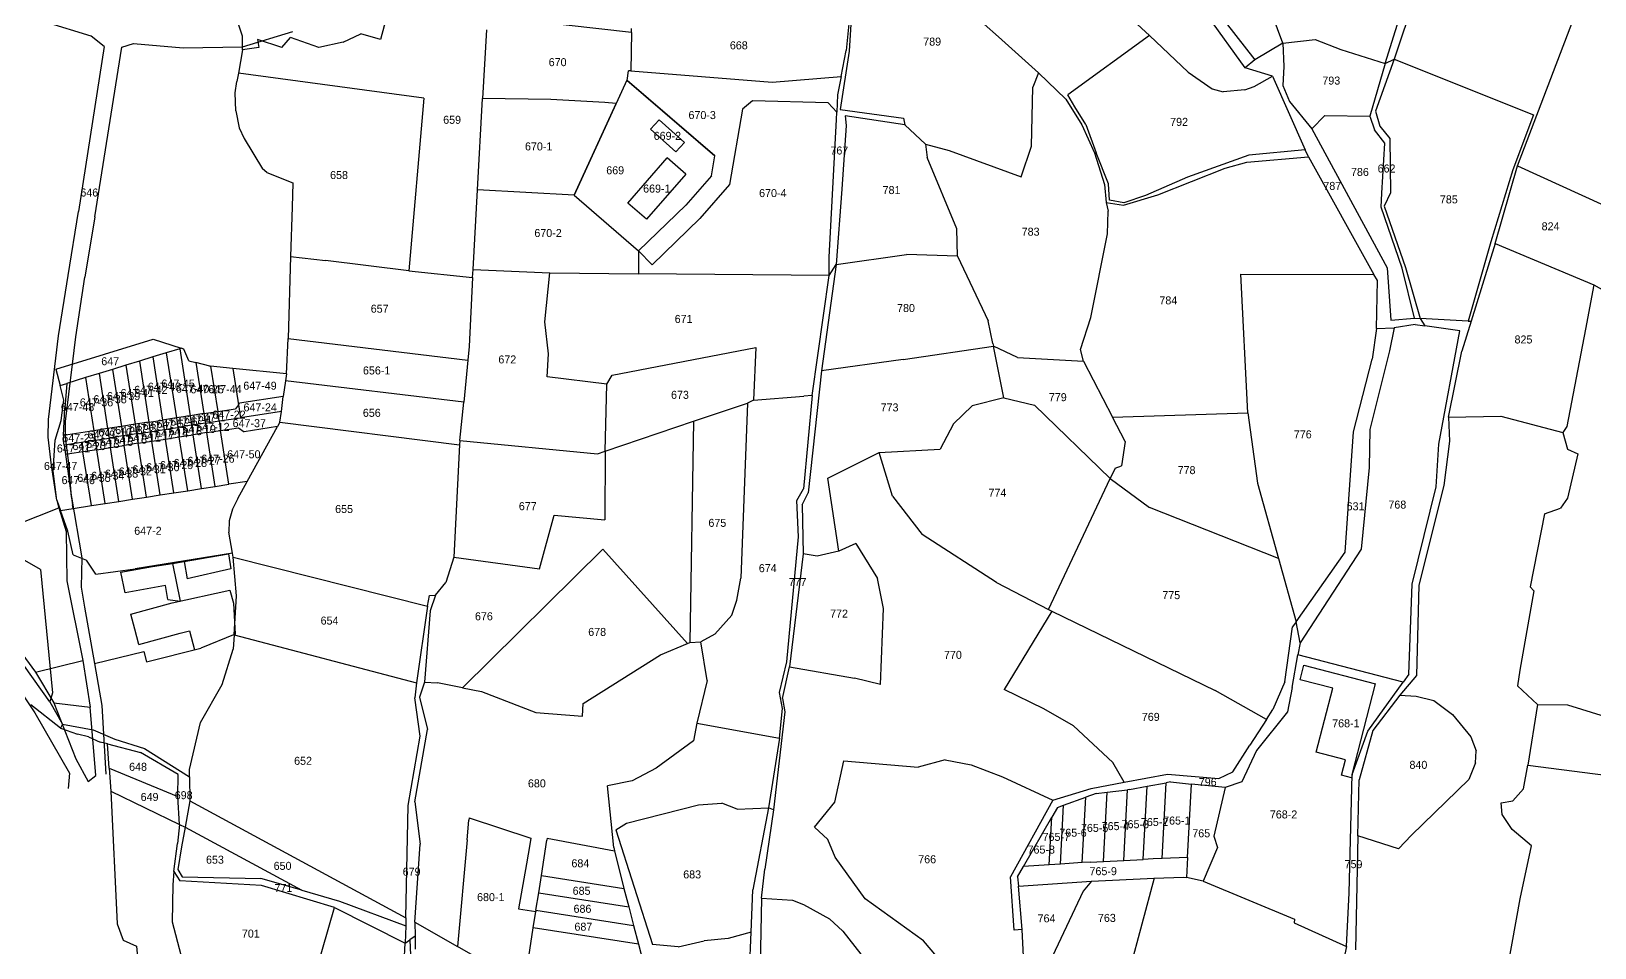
# Model space of a CAD drawing. Header units: metres. Extents: x 215851 to 218449, y 2702083 to 2704249.
# Drawn here: x 216106.7 to 216595.1, y 2703534.9 to 2703821.1 of the extents above; entities that cross this region are included whole.
import ezdxf
from ezdxf.enums import TextEntityAlignment as Align

# ---------------------------------------------------------------- set-up
doc = ezdxf.new("R2010")
doc.units = ezdxf.units.M

msp = doc.modelspace()

# ---------------------------------------------------------------- linework, layer by layer
at = {"layer": 'LIN'}
for p, q in [((216462.93, 2703845.44), (216488.98, 2703812.16)), ((216497.7, 2703817.31), (216490.5, 2703836.54)), ((216529.7, 2703811), (216537.97, 2703837.56)), ((216540.16, 2703835.37), (216532.45, 2703812.33)), ((216172.71, 2703819.56), (216171.18, 2703824.19)), ((216217.75, 2703825.45), (216215.86, 2703818.5)), ((216294.26, 2703820.65), (216263.65, 2703824.1)), ((216362.55, 2703827.53), (216361.33, 2703815.12)), ((216399.87, 2703827.24), (216408.92, 2703819.39)), ((216450.98, 2703824.44), (216456.06, 2703819.74)), ((216485.96, 2703809.65), (216474.34, 2703825.67)), ((216571.03, 2703779.08), (216589.59, 2703827.85)), ((216172.73, 2703815.25), (216172.71, 2703819.56)), ((216185.02, 2703816.02), (216187.75, 2703819.12)), ((216196.53, 2703815.96), (216187.75, 2703819.12)), ((216204.19, 2703817.65), (216209.66, 2703820.25)), ((216215.86, 2703818.5), (216209.66, 2703820.25)), ((216248.89, 2703821.51), (216247.7, 2703800.05)), ((216294.26, 2703820.65), (216294.02, 2703808.69)), ((216294.26, 2703820.65), (216294.28, 2703821.93)), ((216362.75, 2703823.29), (216362.23, 2703814.85)), ((216408.92, 2703819.39), (216421.32, 2703808.11)), ((216456.06, 2703819.74), (216430.55, 2703801.2)), ((216456.06, 2703819.74), (216468.15, 2703808.27)), ((216172.73, 2703815.25), (216171.48, 2703808.01)), ((216177.84, 2703816), (216172.73, 2703815.25)), ((216185.02, 2703816.02), (216177.44, 2703818.5)), ((216177.44, 2703818.5), (216177.84, 2703816)), ((216204.19, 2703817.65), (216196.53, 2703815.96)), ((216362.23, 2703814.85), (216359.37, 2703796.68)), ((216359.7, 2703806.9), (216361.33, 2703815.12)), ((216497.7, 2703817.31), (216488.98, 2703812.16)), ((216497.7, 2703817.31), (216507.83, 2703818.52)), ((216497.7, 2703817.31), (216498, 2703810.12)), ((216507.83, 2703818.52), (216515.84, 2703815.42)), ((216515.84, 2703815.42), (216529.7, 2703811)), ((216488.98, 2703812.16), (216485.96, 2703809.65)), ((216494.42, 2703807.07), (216485.96, 2703809.65)), ((216498, 2703810.12), (216497.73, 2703804.15)), ((216529.7, 2703811), (216524.82, 2703794.58)), ((216532.45, 2703812.33), (216526.61, 2703796.1)), ((216529.7, 2703811), (216532.45, 2703812.33)), ((216532.45, 2703812.33), (216575.93, 2703794.93)), ((216170.39, 2703801.85), (216170.98, 2703805.4)), ((216171.48, 2703808.01), (216170.98, 2703805.4)), ((216229.33, 2703800.23), (216171.48, 2703808.01)), ((216292.78, 2703805.76), (216276.33, 2703769.94)), ((216292.78, 2703805.76), (216289.48, 2703798.56)), ((216292.78, 2703805.76), (216320.3, 2703782.14)), ((216292.78, 2703805.76), (216292.89, 2703805.67)), ((216292.89, 2703805.67), (216293.29, 2703808.76)), ((216320.3, 2703782.14), (216292.89, 2703805.67)), ((216294.02, 2703808.69), (216293.29, 2703808.76)), ((216294.02, 2703808.69), (216338.17, 2703805.17)), ((216338.17, 2703805.17), (216359.7, 2703806.9)), ((216359.7, 2703806.9), (216358.58, 2703801.22)), ((216421.32, 2703808.11), (216419.58, 2703803.62)), ((216421.32, 2703808.11), (216429.88, 2703799.85)), ((216468.15, 2703808.27), (216475.57, 2703803.07)), ((216488.76, 2703803.84), (216494.42, 2703807.07)), ((216494.42, 2703807.07), (216504.68, 2703784.01)), ((216497.73, 2703804.15), (216499.81, 2703799.16)), ((216170.64, 2703796.25), (216170.39, 2703801.85)), ((216229.33, 2703800.23), (216224.68, 2703746.28)), ((216246.13, 2703771.61), (216247.7, 2703800.05)), ((216269.05, 2703799.74), (216247.7, 2703800.05)), ((216285.86, 2703798.81), (216269.05, 2703799.74)), ((216332.04, 2703799.33), (216328.95, 2703796.79)), ((216355.64, 2703798.73), (216332.04, 2703799.33)), ((216358.58, 2703801.22), (216358.38, 2703795.81)), ((216419.2, 2703785.16), (216419.58, 2703803.62)), ((216429.88, 2703799.85), (216434.94, 2703791.86)), ((216432.74, 2703797.5), (216430.55, 2703801.2)), ((216475.57, 2703803.07), (216479.05, 2703802.13)), ((216485.77, 2703802.8), (216479.05, 2703802.13)), ((216485.77, 2703802.8), (216488.76, 2703803.84)), ((216499.81, 2703799.16), (216506.71, 2703790.65)), ((216170.64, 2703796.25), (216171.73, 2703790.95)), ((216276.33, 2703769.94), (216289.48, 2703798.56)), ((216289.48, 2703798.56), (216285.86, 2703798.81)), ((216328.95, 2703796.79), (216324.85, 2703773.27)), ((216355.64, 2703798.73), (216358.38, 2703795.81)), ((216358.29, 2703793.49), (216358.38, 2703795.81)), ((216359.37, 2703796.68), (216379.2, 2703793.95)), ((216379.66, 2703791.84), (216360.94, 2703794.71)), ((216360.94, 2703794.71), (216361.24, 2703791.6)), ((216436.18, 2703791.93), (216432.74, 2703797.5)), ((216506.71, 2703790.65), (216510.84, 2703794.75)), ((216510.84, 2703794.75), (216524.82, 2703794.58)), ((216524.82, 2703794.58), (216526.31, 2703790.29)), ((216526.61, 2703796.1), (216528.03, 2703791.48)), ((216575.93, 2703794.93), (216569.55, 2703777.82)), ((216171.73, 2703790.95), (216173.2, 2703787.64)), ((216300.21, 2703790.5), (216302.89, 2703793.46)), ((216308.07, 2703783.38), (216300.21, 2703790.5)), ((216310.76, 2703786.35), (216302.89, 2703793.46)), ((216355.93, 2703750.54), (216358.29, 2703793.49)), ((216361.24, 2703791.6), (216359.95, 2703771.79)), ((216379.2, 2703793.95), (216379.66, 2703791.84)), ((216379.66, 2703791.84), (216386.09, 2703785.78)), ((216434.94, 2703791.86), (216438.81, 2703783.09)), ((216436.18, 2703791.93), (216439.41, 2703783.11)), ((216506.71, 2703790.65), (216530.28, 2703747.18)), ((216529.58, 2703786.09), (216526.31, 2703790.29)), ((216528.03, 2703791.48), (216531.11, 2703787.6)), ((216173.2, 2703787.64), (216178.93, 2703778.09)), ((216310.76, 2703786.35), (216308.07, 2703783.38)), ((216386.09, 2703785.78), (216393.47, 2703783.79)), ((216386.09, 2703785.78), (216386.54, 2703781.63)), ((216415.91, 2703775.61), (216419.2, 2703785.16)), ((216528.61, 2703770.47), (216529.58, 2703786.09)), ((216531.11, 2703787.6), (216531.28, 2703770.65)), ((216293.09, 2703767.41), (216305.4, 2703781.54)), ((216311.19, 2703776.48), (216305.4, 2703781.54)), ((216319.23, 2703775.95), (216320.3, 2703782.14)), ((216395.83, 2703759.33), (216386.54, 2703781.63)), ((216393.47, 2703783.79), (216415.91, 2703775.61)), ((216438.81, 2703783.09), (216441.95, 2703773.2)), ((216443.19, 2703773.45), (216439.41, 2703783.11)), ((216487.11, 2703782.35), (216467.9, 2703775.55)), ((216479.69, 2703778.32), (216486.45, 2703780.24)), ((216486.45, 2703780.24), (216505.69, 2703781.86)), ((216504.68, 2703784.01), (216487.11, 2703782.35)), ((216505.69, 2703781.86), (216504.68, 2703784.01)), ((216505.69, 2703781.86), (216526.16, 2703745.15)), ((216180.37, 2703776.97), (216178.93, 2703778.09)), ((216180.37, 2703776.97), (216188.48, 2703773.75)), ((216311.19, 2703776.48), (216298.88, 2703762.35)), ((216319.23, 2703775.95), (216311.21, 2703766.74)), ((216467.9, 2703775.55), (216454.82, 2703769.75)), ((216458.61, 2703769.95), (216479.69, 2703778.32)), ((216569.55, 2703777.82), (216562.7, 2703755.3)), ((216563.96, 2703754.79), (216571.03, 2703779.08)), ((216571.03, 2703779.08), (216598.16, 2703766.66)), ((216188.48, 2703773.75), (216188.19, 2703766.17)), ((216244.76, 2703746.69), (216246.13, 2703771.61)), ((216276.33, 2703769.94), (216246.13, 2703771.61)), ((216276.33, 2703769.94), (216296.47, 2703752.49)), ((216324.85, 2703773.27), (216315.57, 2703762.61)), ((216359.95, 2703771.79), (216358.14, 2703748.25)), ((216441.95, 2703773.2), (216442.52, 2703767.65)), ((216443.55, 2703768.37), (216443.19, 2703773.45)), ((216447.9, 2703766.72), (216458.61, 2703769.95)), ((216454.82, 2703769.75), (216448, 2703767.48)), ((216528.42, 2703766.15), (216528.61, 2703770.47)), ((216531.28, 2703770.65), (216529.38, 2703766.5)), ((216188.19, 2703766.17), (216187.67, 2703750.78)), ((216298.88, 2703762.35), (216293.09, 2703767.41)), ((216296.47, 2703752.49), (216311.21, 2703766.74)), ((216442.52, 2703767.65), (216447.9, 2703766.72)), ((216442.52, 2703767.65), (216443.17, 2703764.88)), ((216442.96, 2703757.81), (216443.17, 2703764.88)), ((216448, 2703767.48), (216443.55, 2703768.37)), ((216535, 2703747.11), (216528.42, 2703766.15)), ((216529.38, 2703766.5), (216536.04, 2703747.33)), ((216315.57, 2703762.61), (216300.64, 2703748.18)), ((216396.08, 2703750.89), (216395.83, 2703759.33)), ((216437.69, 2703731.73), (216442.96, 2703757.81)), ((216562.7, 2703755.3), (216555.6, 2703730.59)), ((216187.67, 2703750.78), (216187.04, 2703725.08)), ((216187.67, 2703750.78), (216198.7, 2703749.44)), ((216296.47, 2703752.49), (216296.44, 2703745.36)), ((216296.47, 2703752.49), (216300.64, 2703748.18)), ((216355.94, 2703744.77), (216355.93, 2703750.54)), ((216358.14, 2703748.25), (216380.12, 2703751.37)), ((216396.08, 2703750.89), (216380.12, 2703751.37)), ((216396.08, 2703750.89), (216405.64, 2703730.62)), ((216563.96, 2703754.79), (216556.47, 2703730.58)), ((216563.96, 2703754.79), (216594.83, 2703741.85)), ((216224.68, 2703746.28), (216198.7, 2703749.44)), ((216224.68, 2703746.28), (216244.55, 2703744.14)), ((216244.55, 2703744.14), (216244.76, 2703746.69)), ((216244.76, 2703746.69), (216268.75, 2703745.63)), ((216267.17, 2703730.37), (216268.75, 2703745.63)), ((216268.75, 2703745.63), (216296.44, 2703745.36)), ((216355.94, 2703744.77), (216296.44, 2703745.36)), ((216358.14, 2703748.25), (216353.54, 2703715.06)), ((216355.94, 2703744.77), (216358.14, 2703748.25)), ((216530.28, 2703747.18), (216531.4, 2703730.87)), ((216538.83, 2703731.53), (216535, 2703747.11)), ((216536.04, 2703747.33), (216540.62, 2703731.38)), ((216244.55, 2703744.14), (216243.56, 2703722.63)), ((216350.68, 2703707.38), (216355.94, 2703744.77)), ((216486.77, 2703701.92), (216484.58, 2703745.22)), ((216484.58, 2703745.22), (216526.16, 2703745.15)), ((216527.28, 2703743.28), (216526.16, 2703745.15)), ((216526.95, 2703728.26), (216527.28, 2703743.28)), ((216594.83, 2703741.85), (216592.22, 2703728.06)), ((216594.83, 2703741.85), (216598.11, 2703740.04)), ((216434.44, 2703721.67), (216437.69, 2703731.73)), ((216531.4, 2703730.87), (216538.83, 2703731.53)), ((216538.83, 2703731.53), (216540.62, 2703731.38)), ((216555.6, 2703730.59), (216540.62, 2703731.38)), ((216540.62, 2703731.38), (216542.06, 2703729.08)), ((216268.26, 2703720.32), (216267.17, 2703730.37)), ((216407.1, 2703723.59), (216405.64, 2703730.62)), ((216526.95, 2703728.26), (216525.56, 2703718.71)), ((216526.95, 2703728.26), (216532.46, 2703728.47)), ((216532.46, 2703728.47), (216530.96, 2703721.25)), ((216538.99, 2703729.54), (216532.46, 2703728.47)), ((216538.99, 2703729.54), (216542.06, 2703729.08)), ((216552.96, 2703727.52), (216542.06, 2703729.08)), ((216546.45, 2703692.14), (216552.96, 2703727.52)), ((216556.47, 2703730.58), (216553.57, 2703721.13)), ((216555.6, 2703730.59), (216556.47, 2703730.58)), ((216592.22, 2703728.06), (216586.42, 2703697.68)), ((216114.43, 2703715.57), (216144.8, 2703724.9)), ((216144.8, 2703724.9), (216153.61, 2703722.1)), ((216153.12, 2703721.95), (216148.92, 2703720.66)), ((216153.61, 2703722.1), (216153.12, 2703721.95)), ((216153.12, 2703721.95), (216156.37, 2703701)), ((216154.43, 2703721.84), (216153.61, 2703722.1)), ((216155.98, 2703718.14), (216154.43, 2703721.84)), ((216186.42, 2703714.14), (216187.04, 2703725.08)), ((216187.04, 2703725.08), (216243.13, 2703718.35)), ((216243.56, 2703722.63), (216243.13, 2703718.35)), ((216288.17, 2703713.71), (216333.07, 2703722.33)), ((216333.07, 2703722.33), (216332.32, 2703705.89)), ((216379.05, 2703718.54), (216407.27, 2703722.72)), ((216407.1, 2703723.59), (216407.27, 2703722.72)), ((216410.53, 2703706.62), (216407.27, 2703722.72)), ((216414.85, 2703719.16), (216407.27, 2703722.72)), ((216435.37, 2703718.07), (216434.44, 2703721.67)), ((216530.96, 2703721.25), (216524.85, 2703696.72)), ((216549.45, 2703700.6), (216553.57, 2703721.13)), ((216136.31, 2703716.78), (216132.11, 2703715.49)), ((216140.51, 2703718.07), (216136.31, 2703716.78)), ((216136.31, 2703716.78), (216139.18, 2703698.33)), ((216144.72, 2703719.37), (216140.51, 2703718.07)), ((216140.51, 2703718.07), (216143.47, 2703699)), ((216148.92, 2703720.66), (216144.72, 2703719.37)), ((216144.72, 2703719.37), (216147.77, 2703699.66)), ((216148.92, 2703720.66), (216152.07, 2703700.33)), ((216155.98, 2703718.14), (216158.2, 2703717.59)), ((216162.54, 2703716.53), (216158.2, 2703717.59)), ((216158.2, 2703717.59), (216160.67, 2703701.66)), ((216162.54, 2703716.53), (216162.77, 2703716.5)), ((216169.7, 2703715.81), (216162.77, 2703716.5)), ((216162.77, 2703716.5), (216164.97, 2703702.33)), ((216243.13, 2703718.35), (216241.81, 2703705.22)), ((216267.87, 2703713.15), (216268.26, 2703720.32)), ((216379.05, 2703718.54), (216353.54, 2703715.06)), ((216414.85, 2703719.16), (216435.37, 2703718.07)), ((216435.37, 2703718.07), (216444.46, 2703700.53)), ((216519.8, 2703695.95), (216525.56, 2703718.71)), ((216114.43, 2703715.57), (216115.76, 2703710.47)), ((216123.71, 2703712.91), (216117.87, 2703711.12)), ((216127.91, 2703714.2), (216123.71, 2703712.91)), ((216123.71, 2703712.91), (216126.28, 2703696.33)), ((216132.11, 2703715.49), (216127.91, 2703714.2)), ((216127.91, 2703714.2), (216130.58, 2703697)), ((216132.11, 2703715.49), (216134.88, 2703697.66)), ((216186.42, 2703714.14), (216169.7, 2703715.81)), ((216169.7, 2703715.81), (216171.46, 2703704.42)), ((216186.13, 2703711.9), (216185.48, 2703707.03)), ((216186.42, 2703714.14), (216186.13, 2703711.9)), ((216241.81, 2703705.22), (216186.13, 2703711.9)), ((216286.56, 2703710.88), (216267.87, 2703713.15)), ((216286.56, 2703710.88), (216288.17, 2703713.71)), ((216353.54, 2703715.06), (216349.43, 2703676.89)), ((216115.76, 2703710.47), (216117.87, 2703711.12)), ((216116.95, 2703705.92), (216115.76, 2703710.47)), ((216117.87, 2703711.12), (216117.25, 2703703.52)), ((216185.48, 2703707.03), (216171.83, 2703704.91)), ((216184.86, 2703702.38), (216185.48, 2703707.03)), ((216286.03, 2703689.92), (216286.56, 2703710.88)), ((216332.32, 2703705.89), (216348.1, 2703707.17)), ((216350.68, 2703707.38), (216347.93, 2703678.17)), ((216350.68, 2703707.38), (216348.1, 2703707.17)), ((216410.53, 2703706.62), (216400.62, 2703704.08)), ((216410.53, 2703706.62), (216420.16, 2703704.27)), ((216116.07, 2703699.57), (216116.95, 2703705.92)), ((216116.79, 2703694.86), (216117.25, 2703703.52)), ((216160.67, 2703701.66), (216156.37, 2703701)), ((216160.67, 2703701.66), (216164.97, 2703702.33)), ((216160.67, 2703701.66), (216161.13, 2703698.7)), ((216164.97, 2703702.33), (216170.57, 2703703.2)), ((216165.43, 2703699.37), (216164.97, 2703702.33)), ((216171.46, 2703704.42), (216170.57, 2703703.2)), ((216171.46, 2703704.42), (216171.83, 2703704.91)), ((216171.46, 2703704.42), (216172.09, 2703700.4)), ((216184.86, 2703702.38), (216172.09, 2703700.4)), ((216184.42, 2703699.01), (216184.86, 2703702.38)), ((216240.61, 2703693.29), (216241.81, 2703705.22)), ((216313.58, 2703699.33), (216330.5, 2703704.93)), ((216330.5, 2703704.93), (216328.34, 2703650.27)), ((216332.32, 2703705.89), (216330.5, 2703704.93)), ((216394.83, 2703698.46), (216400.62, 2703704.08)), ((216420.16, 2703704.27), (216443.8, 2703681.46)), ((216444.46, 2703700.53), (216486.77, 2703701.92)), ((216486.77, 2703701.92), (216489.76, 2703679.96)), ((216114.2, 2703693.43), (216116.07, 2703699.57)), ((216130.58, 2703697), (216126.28, 2703696.33)), ((216134.88, 2703697.66), (216130.58, 2703697)), ((216130.58, 2703697), (216131.04, 2703694.03)), ((216139.18, 2703698.33), (216134.88, 2703697.66)), ((216134.88, 2703697.66), (216135.34, 2703694.7)), ((216143.47, 2703699), (216139.18, 2703698.33)), ((216139.18, 2703698.33), (216139.64, 2703695.37)), ((216143.47, 2703699), (216147.77, 2703699.66)), ((216143.47, 2703699), (216143.93, 2703696.03)), ((216143.93, 2703696.03), (216148.23, 2703696.7)), ((216152.07, 2703700.33), (216147.77, 2703699.66)), ((216147.77, 2703699.66), (216148.23, 2703696.7)), ((216148.23, 2703696.7), (216152.53, 2703697.37)), ((216148.23, 2703696.7), (216148.69, 2703693.73)), ((216156.37, 2703701), (216152.07, 2703700.33)), ((216152.07, 2703700.33), (216152.53, 2703697.37)), ((216156.83, 2703698.03), (216152.53, 2703697.37)), ((216152.53, 2703697.37), (216152.99, 2703694.4)), ((216156.37, 2703701), (216156.83, 2703698.03)), ((216161.13, 2703698.7), (216156.83, 2703698.03)), ((216156.83, 2703698.03), (216157.29, 2703695.07)), ((216161.13, 2703698.7), (216165.43, 2703699.37)), ((216161.13, 2703698.7), (216161.59, 2703695.74)), ((216165.43, 2703699.37), (216172.09, 2703700.4)), ((216165.43, 2703699.37), (216165.89, 2703696.4)), ((216165.89, 2703696.4), (216171.49, 2703697.27)), ((216171.49, 2703697.27), (216173.21, 2703696.02)), ((216183.66, 2703697.64), (216173.21, 2703696.02)), ((216174.2, 2703680.49), (216183.66, 2703697.64)), ((216184.42, 2703699.01), (216183.66, 2703697.64)), ((216184.42, 2703699.01), (216240.48, 2703691.94)), ((216286.03, 2703689.92), (216313.58, 2703699.33)), ((216313.58, 2703699.33), (216312.46, 2703630.18)), ((216394.83, 2703698.46), (216390.65, 2703690.57)), ((216448.47, 2703693), (216444.46, 2703700.53)), ((216524.85, 2703696.72), (216524.65, 2703684.82)), ((216549.45, 2703700.6), (216565.74, 2703700.87)), ((216549.45, 2703700.6), (216549.73, 2703693.08)), ((216565.74, 2703700.87), (216585.13, 2703695.79)), ((216586.42, 2703697.68), (216585.13, 2703695.79)), ((216113.61, 2703683.76), (216114.2, 2703693.43)), ((216116.79, 2703694.86), (216116.75, 2703693.94)), ((216117.04, 2703691.86), (216116.75, 2703693.94)), ((216126.28, 2703696.33), (216116.79, 2703694.86)), ((216122.44, 2703692.7), (216117.04, 2703691.86)), ((216117.04, 2703691.86), (216117.46, 2703688.89)), ((216126.74, 2703693.36), (216122.44, 2703692.7)), ((216122.44, 2703692.7), (216122.9, 2703689.73)), ((216126.28, 2703696.33), (216126.74, 2703693.36)), ((216126.74, 2703693.36), (216131.04, 2703694.03)), ((216126.74, 2703693.36), (216127.2, 2703690.4)), ((216135.34, 2703694.7), (216131.04, 2703694.03)), ((216131.04, 2703694.03), (216131.5, 2703691.07)), ((216131.5, 2703691.07), (216135.8, 2703691.73)), ((216139.64, 2703695.37), (216135.34, 2703694.7)), ((216135.34, 2703694.7), (216135.8, 2703691.73)), ((216140.1, 2703692.4), (216135.8, 2703691.73)), ((216138.4, 2703674.93), (216135.8, 2703691.73)), ((216139.64, 2703695.37), (216143.93, 2703696.03)), ((216139.64, 2703695.37), (216140.1, 2703692.4)), ((216140.1, 2703692.4), (216144.39, 2703693.07)), ((216142.7, 2703675.6), (216140.1, 2703692.4)), ((216143.93, 2703696.03), (216144.39, 2703693.07)), ((216144.39, 2703693.07), (216148.69, 2703693.73)), ((216147, 2703676.27), (216144.39, 2703693.07)), ((216148.69, 2703693.73), (216152.99, 2703694.4)), ((216151.3, 2703676.94), (216148.69, 2703693.73)), ((216152.99, 2703694.4), (216157.29, 2703695.07)), ((216155.6, 2703677.6), (216152.99, 2703694.4)), ((216161.59, 2703695.74), (216157.29, 2703695.07)), ((216159.9, 2703678.27), (216157.29, 2703695.07)), ((216161.59, 2703695.74), (216165.89, 2703696.4)), ((216164.2, 2703678.94), (216161.59, 2703695.74)), ((216168.49, 2703679.6), (216165.89, 2703696.4)), ((216240.48, 2703691.94), (216238.74, 2703656.86)), ((216240.61, 2703693.29), (216240.48, 2703691.94)), ((216240.61, 2703693.29), (216283.66, 2703689.13)), ((216448.47, 2703693), (216447.33, 2703685.37)), ((216517.19, 2703658.37), (216519.8, 2703695.95)), ((216545.63, 2703678.83), (216546.45, 2703692.14)), ((216549.73, 2703693.08), (216547.95, 2703679.18)), ((216585.13, 2703695.79), (216586.61, 2703690.56)), ((216122.9, 2703689.73), (216117.46, 2703688.89)), ((216117.46, 2703688.89), (216119.65, 2703673.21)), ((216127.2, 2703690.4), (216122.9, 2703689.73)), ((216125.51, 2703672.93), (216122.9, 2703689.73)), ((216127.2, 2703690.4), (216131.5, 2703691.07)), ((216129.81, 2703673.6), (216127.2, 2703690.4)), ((216134.11, 2703674.27), (216131.5, 2703691.07)), ((216283.66, 2703689.13), (216286.03, 2703689.92)), ((216286.03, 2703689.92), (216285.91, 2703668.5)), ((216355.57, 2703681.53), (216371.55, 2703689.55)), ((216371.55, 2703689.55), (216390.65, 2703690.57)), ((216375.81, 2703675.89), (216371.55, 2703689.55)), ((216589.78, 2703689.11), (216586.55, 2703675.31)), ((216586.61, 2703690.56), (216589.78, 2703689.11)), ((216114.68, 2703674.63), (216113.61, 2703683.76)), ((216445.31, 2703684.67), (216443.8, 2703681.46)), ((216445.31, 2703684.67), (216447.33, 2703685.37)), ((216524.65, 2703684.82), (216522.13, 2703659.35)), ((216151.3, 2703676.94), (216155.6, 2703677.6)), ((216155.6, 2703677.6), (216159.9, 2703678.27)), ((216159.9, 2703678.27), (216164.2, 2703678.94)), ((216164.2, 2703678.94), (216168.49, 2703679.6)), ((216174.2, 2703680.49), (216168.49, 2703679.6)), ((216171.24, 2703675.12), (216174.2, 2703680.49)), ((216345.88, 2703674.54), (216347.93, 2703678.17)), ((216358.96, 2703658.68), (216355.57, 2703681.53)), ((216424.46, 2703640.52), (216443.8, 2703681.46)), ((216443.8, 2703681.46), (216456.03, 2703672.38)), ((216489.76, 2703679.96), (216496.38, 2703656.46)), ((216538.03, 2703648.43), (216545.63, 2703678.83)), ((216547.95, 2703679.18), (216540.18, 2703648.13)), ((216114.68, 2703674.63), (216115.84, 2703671.43)), ((216119.88, 2703672.06), (216119.65, 2703673.21)), ((216119.88, 2703672.06), (216125.51, 2703672.93)), ((216125.51, 2703672.93), (216129.81, 2703673.6)), ((216129.81, 2703673.6), (216134.11, 2703674.27)), ((216134.11, 2703674.27), (216138.4, 2703674.93)), ((216138.4, 2703674.93), (216142.7, 2703675.6)), ((216142.7, 2703675.6), (216147, 2703676.27)), ((216147, 2703676.27), (216151.3, 2703676.94)), ((216171.24, 2703675.12), (216169.62, 2703671.8)), ((216346.39, 2703663.2), (216345.88, 2703674.54)), ((216347.57, 2703673.15), (216349.43, 2703676.89)), ((216347.57, 2703673.15), (216347.83, 2703657.91)), ((216375.81, 2703675.89), (216385.01, 2703663.94)), ((216496.38, 2703656.46), (216456.03, 2703672.38)), ((216579.39, 2703670.34), (216584.41, 2703672.12)), ((216586.55, 2703675.31), (216584.41, 2703672.12)), ((216115.84, 2703671.43), (216119.88, 2703672.06)), ((216118.18, 2703665), (216115.84, 2703671.43)), ((216168.61, 2703668.18), (216168.43, 2703664.6)), ((216169.62, 2703671.8), (216168.61, 2703668.18)), ((216265.46, 2703653.19), (216270.1, 2703669.92)), ((216270.1, 2703669.92), (216285.91, 2703668.5)), ((216579.39, 2703670.34), (216574.92, 2703647.54)), ((216119.79, 2703657.52), (216118.18, 2703665)), ((216169.58, 2703658.13), (216168.43, 2703664.6)), ((216342.74, 2703624.2), (216346.39, 2703663.2)), ((216408.29, 2703648.88), (216385.01, 2703663.94)), ((216119.79, 2703657.52), (216124.02, 2703655.88)), ((216169.58, 2703658.13), (216139.22, 2703653.15)), ((216169.81, 2703656.81), (216169.58, 2703658.13)), ((216285.28, 2703659.39), (216241.46, 2703616.06)), ((216285.28, 2703659.39), (216311.74, 2703629.88)), ((216347.83, 2703657.91), (216343.54, 2703622.63)), ((216352.2, 2703657.17), (216347.83, 2703657.91)), ((216358.96, 2703658.68), (216352.2, 2703657.17)), ((216364.3, 2703661.06), (216358.96, 2703658.68)), ((216364.3, 2703661.06), (216371.11, 2703650.16)), ((216501.82, 2703636.64), (216517.19, 2703658.37)), ((216522.13, 2703659.35), (216503.09, 2703630.13)), ((216109.65, 2703652.99), (216104.73, 2703655.75)), ((216109.65, 2703652.99), (216113.36, 2703614.48)), ((216126.87, 2703651.51), (216124.02, 2703655.88)), ((216126.87, 2703651.51), (216139.22, 2703653.15)), ((216170.89, 2703644.77), (216169.81, 2703656.81)), ((216169.81, 2703656.81), (216230.49, 2703641.58)), ((216238.74, 2703656.86), (216236.25, 2703648.97)), ((216238.74, 2703656.86), (216265.46, 2703653.19)), ((216496.38, 2703656.46), (216501.82, 2703636.64)), ((216233.02, 2703645), (216236.25, 2703648.97)), ((216327.14, 2703643.37), (216328.34, 2703650.27)), ((216372.96, 2703640.81), (216371.11, 2703650.16)), ((216408.29, 2703648.88), (216424.46, 2703640.52)), ((216537.09, 2703620.31), (216538.03, 2703648.43)), ((216540.18, 2703648.13), (216539.43, 2703619.87)), ((216112.56, 2703611.62), (216087.56, 2703646.76)), ((216170.1, 2703632.57), (216170.89, 2703644.77)), ((216230.49, 2703641.58), (216231.17, 2703644.83)), ((216231.17, 2703644.83), (216233.02, 2703645)), ((216233.02, 2703645), (216231.36, 2703640.08)), ((216325.59, 2703638.78), (216327.14, 2703643.37)), ((216576.13, 2703646.35), (216571.71, 2703621.53)), ((216574.92, 2703647.54), (216576.13, 2703646.35)), ((216230.49, 2703641.58), (216227.11, 2703617.57)), ((216231.36, 2703640.08), (216229.57, 2703617.79)), ((216320.22, 2703632.77), (216325.59, 2703638.78)), ((216372.02, 2703617.04), (216372.96, 2703640.81)), ((216425.5, 2703640.02), (216410.69, 2703615.54)), ((216424.46, 2703640.52), (216425.5, 2703640.02)), ((216425.5, 2703640.02), (216476.59, 2703615.23)), ((216498.27, 2703617.86), (216500.7, 2703635.11)), ((216501.82, 2703636.64), (216500.7, 2703635.11)), ((216503.09, 2703630.13), (216501.82, 2703636.64)), ((216170.1, 2703632.57), (216169.8, 2703628.07)), ((216170.1, 2703632.57), (216227.11, 2703617.57)), ((216303.31, 2703626.37), (216311.74, 2703629.88)), ((216311.74, 2703629.88), (216312.46, 2703630.18)), ((216312.46, 2703630.18), (216315.89, 2703630.4)), ((216320.22, 2703632.77), (216315.89, 2703630.4)), ((216317.86, 2703618.35), (216315.89, 2703630.4)), ((216503.09, 2703630.13), (216502.4, 2703626.33)), ((216166.36, 2703617.07), (216169.8, 2703628.07)), ((216279.12, 2703611.14), (216303.31, 2703626.37)), ((216340.5, 2703614.53), (216342.74, 2703624.2)), ((216500.56, 2703616.19), (216502.4, 2703626.33)), ((216535.31, 2703617.85), (216502.4, 2703626.33)), ((216317.86, 2703618.35), (216314.66, 2703605.01)), ((216341.45, 2703612.71), (216343.54, 2703622.63)), ((216343.54, 2703622.63), (216363.86, 2703619.07)), ((216372.02, 2703617.04), (216363.86, 2703619.07)), ((216503.05, 2703618.55), (216504.23, 2703623.1)), ((216513.29, 2703615.91), (216503.05, 2703618.55)), ((216504.23, 2703623.1), (216526.67, 2703617.32)), ((216539.43, 2703619.87), (216534.26, 2703613.73)), ((216537.09, 2703620.31), (216535.31, 2703617.85)), ((216571.71, 2703621.53), (216570.97, 2703616.63)), ((216113.36, 2703614.48), (216112.56, 2703611.62)), ((216159.6, 2703605.2), (216166.36, 2703617.07)), ((216227.11, 2703617.57), (216226.56, 2703612.96)), ((216229.57, 2703617.79), (216228.03, 2703613.17)), ((216229.57, 2703617.79), (216233.59, 2703617.64)), ((216241.46, 2703616.06), (216233.59, 2703617.64)), ((216241.46, 2703616.06), (216247.35, 2703614.88)), ((216247.35, 2703614.88), (216264.39, 2703608.34)), ((216341.45, 2703609.62), (216340.5, 2703614.53)), ((216423.04, 2703609.44), (216410.69, 2703615.54)), ((216492.53, 2703606.1), (216476.59, 2703615.23)), ((216498.27, 2703617.86), (216494.57, 2703609.29)), ((216500.56, 2703616.19), (216499.1, 2703608.55)), ((216508.14, 2703595.92), (216513.29, 2703615.91)), ((216519.36, 2703588.97), (216526.67, 2703617.32)), ((216524.22, 2703602.52), (216535.31, 2703617.85)), ((216534.26, 2703613.73), (216525.8, 2703602.7)), ((216534.26, 2703613.73), (216539.31, 2703613.42)), ((216570.97, 2703616.63), (216577.21, 2703610.78)), ((216115.9, 2703603.41), (216106.59, 2703610.77)), ((216112.56, 2703611.62), (216116.49, 2703604.73)), ((216228.2, 2703600.93), (216226.56, 2703612.96)), ((216228.03, 2703613.17), (216230.56, 2703603.02)), ((216278.9, 2703607.21), (216279.12, 2703611.14)), ((216342.18, 2703608.58), (216338.63, 2703577.94)), ((216340.48, 2703600.29), (216341.45, 2703609.62)), ((216341.45, 2703612.71), (216342.18, 2703608.58)), ((216432.31, 2703604.2), (216423.04, 2703609.44)), ((216492.53, 2703606.1), (216494.57, 2703609.29)), ((216539.31, 2703613.42), (216544.82, 2703612.12)), ((216544.82, 2703612.12), (216550.66, 2703607.67)), ((216577.21, 2703610.78), (216574.19, 2703591.85)), ((216577.21, 2703610.78), (216586.56, 2703610.76)), ((216586.56, 2703610.76), (216625.83, 2703598.53)), ((216116.49, 2703604.73), (216115.9, 2703603.41)), ((216116.49, 2703604.73), (216126.07, 2703602.94)), ((216156.21, 2703590.58), (216159.6, 2703605.2)), ((216264.39, 2703608.34), (216278.9, 2703607.21)), ((216314.66, 2703605.01), (216313.64, 2703599.52)), ((216314.66, 2703605.01), (216340.48, 2703600.29)), ((216444.61, 2703592.75), (216432.31, 2703604.2)), ((216492.53, 2703606.1), (216487.39, 2703598.1)), ((216499.1, 2703608.55), (216489.5, 2703596.51)), ((216550.66, 2703607.67), (216556.43, 2703600.75)), ((216115.9, 2703603.41), (216121.14, 2703601.6)), ((216124.64, 2703600.72), (216121.14, 2703601.6)), ((216124.64, 2703600.72), (216128.29, 2703599.12)), ((216126.07, 2703602.94), (216132.8, 2703599.96)), ((216130.55, 2703598.53), (216128.29, 2703599.12)), ((216132.8, 2703599.96), (216142.14, 2703597.11)), ((216224.46, 2703579.32), (216228.2, 2703600.93)), ((216226.57, 2703580.42), (216230.56, 2703603.02)), ((216313.64, 2703599.52), (216301.92, 2703590.99)), ((216340.48, 2703600.29), (216337.06, 2703578.56)), ((216519.36, 2703588.97), (216524.22, 2703602.52)), ((216525.8, 2703602.7), (216521.53, 2703587.29)), ((216556.43, 2703600.75), (216558.04, 2703596.32)), ((216131.04, 2703590.95), (216130.55, 2703598.53)), ((216130.55, 2703598.53), (216140.89, 2703595.83)), ((216152.63, 2703589.01), (216140.89, 2703595.83)), ((216142.14, 2703597.11), (216156.22, 2703588.28)), ((216482.1, 2703589.85), (216487.39, 2703598.1)), ((216489.5, 2703596.51), (216484.84, 2703586.73)), ((216517.25, 2703593.58), (216508.14, 2703595.92)), ((216557.9, 2703592.6), (216558.04, 2703596.32)), ((216131.04, 2703590.95), (216131.59, 2703583.78)), ((216131.04, 2703590.95), (216152.52, 2703582.14)), ((216156.22, 2703588.28), (216156.21, 2703590.58)), ((216301.92, 2703590.99), (216294.42, 2703586.98)), ((216357.76, 2703580.37), (216360.52, 2703593.22)), ((216360.52, 2703593.22), (216383.78, 2703591.21)), ((216392.24, 2703593.54), (216383.78, 2703591.21)), ((216392.24, 2703593.54), (216400.3, 2703592.02)), ((216400.3, 2703592.02), (216410.17, 2703588.29)), ((216448.16, 2703586.54), (216444.61, 2703592.75)), ((216448.16, 2703586.54), (216461.7, 2703589.08)), ((216461.7, 2703589.08), (216477.68, 2703587.7)), ((216477.68, 2703587.7), (216482.1, 2703589.85)), ((216516, 2703588.73), (216517.25, 2703593.58)), ((216557.9, 2703592.6), (216555.74, 2703587.42)), ((216572.83, 2703584.5), (216574.19, 2703591.85)), ((216574.19, 2703591.85), (216635.11, 2703584.14)), ((216152.52, 2703582.14), (216152.63, 2703589.01)), ((216156.22, 2703588.28), (216156.24, 2703580.75)), ((216294.42, 2703586.98), (216286.69, 2703585.44)), ((216288.72, 2703566.18), (216286.69, 2703585.44)), ((216410.17, 2703588.29), (216425.89, 2703581)), ((216425.89, 2703581), (216437.77, 2703584.6)), ((216437.77, 2703584.6), (216448.16, 2703586.54)), ((216442.81, 2703583.45), (216449.17, 2703584.22)), ((216447.97, 2703562.15), (216449.17, 2703584.22)), ((216449.8, 2703584.29), (216449.17, 2703584.22)), ((216449.8, 2703584.29), (216455.29, 2703585.3)), ((216454.05, 2703562.45), (216455.29, 2703585.3)), ((216455.29, 2703585.3), (216461.28, 2703586.41)), ((216459.99, 2703562.71), (216461.28, 2703586.41)), ((216462.55, 2703586.64), (216461.28, 2703586.41)), ((216462.55, 2703586.64), (216469.16, 2703585.98)), ((216467.91, 2703563), (216469.16, 2703585.98)), ((216479.69, 2703584.92), (216469.16, 2703585.98)), ((216479.69, 2703584.92), (216476.11, 2703569.76)), ((216484.84, 2703586.73), (216479.69, 2703584.92)), ((216519.1, 2703587.94), (216516, 2703588.73)), ((216518.36, 2703551.98), (216519.36, 2703588.97)), ((216519.36, 2703588.97), (216519.1, 2703587.94)), ((216521.16, 2703569.85), (216521.53, 2703587.29)), ((216555.74, 2703587.42), (216537.85, 2703570)), ((216569.55, 2703580.71), (216572.83, 2703584.5)), ((216131.59, 2703583.78), (216153.04, 2703573.38)), ((216131.59, 2703583.78), (216133.54, 2703542.31)), ((216153.04, 2703573.38), (216152.52, 2703582.14)), ((216156.24, 2703580.75), (216154.85, 2703572.51)), ((216156.24, 2703580.75), (216223.73, 2703544.21)), ((216223.73, 2703544.21), (216224.46, 2703579.32)), ((216226.57, 2703580.42), (216228.23, 2703567.23)), ((216292.67, 2703573.79), (216315.18, 2703579.5)), ((216315.18, 2703579.5), (216322.46, 2703580.06)), ((216327.23, 2703578.13), (216322.46, 2703580.06)), ((216351.38, 2703572.54), (216357.76, 2703580.37)), ((216425.89, 2703581), (216412.65, 2703556.98)), ((216427.28, 2703578.71), (216429.18, 2703579.39)), ((216428.19, 2703561.02), (216429.18, 2703579.39)), ((216429.18, 2703579.39), (216436.16, 2703581.89)), ((216435.05, 2703561.47), (216436.16, 2703581.89)), ((216439.35, 2703583.03), (216436.16, 2703581.89)), ((216439.35, 2703583.03), (216442.81, 2703583.45)), ((216441.63, 2703561.84), (216442.81, 2703583.45)), ((216565.89, 2703580.13), (216569.55, 2703580.71)), ((216566.16, 2703576.53), (216565.89, 2703580.13)), ((216242.89, 2703568.55), (216243.45, 2703574.74)), ((216243.52, 2703575.48), (216243.45, 2703574.74)), ((216243.52, 2703575.48), (216262.83, 2703569.13)), ((216327.23, 2703578.13), (216337.06, 2703578.56)), ((216337.06, 2703578.56), (216332.14, 2703552.94)), ((216338.63, 2703577.94), (216335.9, 2703559.45)), ((216338.63, 2703577.94), (216337.06, 2703578.56)), ((216416.7, 2703560.27), (216425.54, 2703575.67)), ((216424.73, 2703560.79), (216425.54, 2703575.67)), ((216427.28, 2703578.71), (216425.54, 2703575.67)), ((216569.34, 2703571.81), (216566.16, 2703576.53)), ((216153.04, 2703573.38), (216152.44, 2703567.42)), ((216153.04, 2703573.38), (216154.85, 2703572.51)), ((216154.85, 2703572.51), (216153.68, 2703566.37)), ((216154.85, 2703572.51), (216191.29, 2703552.85)), ((216289.31, 2703571.71), (216292.67, 2703573.79)), ((216289.31, 2703571.71), (216300.79, 2703535.9)), ((216355.52, 2703568.64), (216351.38, 2703572.54)), ((216476.11, 2703569.76), (216477.29, 2703566.21)), ((216521.16, 2703569.85), (216520.82, 2703554.36)), ((216533.77, 2703565.72), (216521.16, 2703569.85)), ((216537.85, 2703570), (216533.77, 2703565.72)), ((216575.33, 2703566.66), (216569.34, 2703571.81)), ((216151.26, 2703558.72), (216152.44, 2703567.42)), ((216153.68, 2703566.37), (216152.54, 2703559.33)), ((216226.54, 2703542.9), (216228.23, 2703567.23)), ((216242.89, 2703568.55), (216239.88, 2703535.27)), ((216262.46, 2703567.1), (216261.4, 2703561.11)), ((216262.83, 2703569.13), (216262.46, 2703567.1)), ((216266.07, 2703557.43), (216267.78, 2703568.44)), ((216267.88, 2703569.09), (216267.78, 2703568.44)), ((216267.88, 2703569.09), (216288.94, 2703565.12)), ((216288.72, 2703566.18), (216288.94, 2703565.12)), ((216288.94, 2703565.12), (216291.88, 2703553.4)), ((216357.88, 2703563.19), (216355.52, 2703568.64)), ((216477.29, 2703566.21), (216472.81, 2703555.71)), ((216571.81, 2703550.19), (216575.33, 2703566.66)), ((216261.4, 2703561.11), (216258.89, 2703547.05)), ((216367.25, 2703550.18), (216357.88, 2703563.19)), ((216414.81, 2703556.98), (216416.7, 2703560.27)), ((216424.73, 2703560.79), (216416.7, 2703560.27)), ((216428.19, 2703561.02), (216424.73, 2703560.79)), ((216435.05, 2703561.47), (216428.19, 2703561.02)), ((216437.54, 2703561.63), (216435.05, 2703561.47)), ((216437.54, 2703561.63), (216441.63, 2703561.84)), ((216441.63, 2703561.84), (216447.97, 2703562.15)), ((216447.97, 2703562.15), (216454.05, 2703562.45)), ((216457.23, 2703562.61), (216454.05, 2703562.45)), ((216459.99, 2703562.71), (216457.23, 2703562.61)), ((216467.91, 2703563), (216459.99, 2703562.71)), ((216467.91, 2703563), (216467.58, 2703556.76)), ((216151.26, 2703558.72), (216150.99, 2703554.49)), ((216151.26, 2703558.72), (216153.16, 2703555.79)), ((216152.54, 2703559.33), (216153.89, 2703556.97)), ((216178.65, 2703554.27), (216153.16, 2703555.79)), ((216153.89, 2703556.97), (216178.47, 2703556.5)), ((216191.29, 2703552.85), (216178.47, 2703556.5)), ((216265.24, 2703552.02), (216266.07, 2703557.43)), ((216266.07, 2703557.43), (216291.88, 2703553.4)), ((216334.86, 2703550.33), (216335.9, 2703559.45)), ((216413.8, 2703540.4), (216412.65, 2703556.98)), ((216414.81, 2703556.98), (216415.08, 2703554.15)), ((216415.08, 2703554.15), (216437.88, 2703555.64)), ((216437.88, 2703555.64), (216435.32, 2703552.5)), ((216437.88, 2703555.64), (216457.48, 2703556.61)), ((216457.48, 2703556.61), (216449.8, 2703527.91)), ((216457.48, 2703556.61), (216466.66, 2703556.95)), ((216466.66, 2703556.95), (216467.58, 2703556.76)), ((216472.81, 2703555.71), (216467.58, 2703556.76)), ((216472.81, 2703555.71), (216501.33, 2703543.77)), ((216150.99, 2703554.49), (216150.8, 2703543)), ((216201.42, 2703547.4), (216178.65, 2703554.27)), ((216191.29, 2703552.85), (216202.99, 2703549.45)), ((216264.39, 2703546.57), (216265.24, 2703552.02)), ((216265.24, 2703552.02), (216293.38, 2703547.65)), ((216291.88, 2703553.4), (216293.38, 2703547.65)), ((216331.59, 2703539.74), (216332.14, 2703552.94)), ((216334.86, 2703550.33), (216334.34, 2703522.96)), ((216334.86, 2703550.33), (216344.56, 2703549.76)), ((216385.41, 2703537.01), (216367.25, 2703550.18)), ((216416.27, 2703540.56), (216415.08, 2703554.15)), ((216435.32, 2703552.5), (216425.69, 2703532.28)), ((216517.52, 2703535.25), (216518.36, 2703551.98)), ((216520.82, 2703554.36), (216520.41, 2703534.21)), ((216567.99, 2703528.76), (216571.81, 2703550.19)), ((216195.7, 2703527.53), (216201.42, 2703547.4)), ((216201.42, 2703547.4), (216223.5, 2703536.29)), ((216202.99, 2703549.45), (216223.74, 2703541.67)), ((216258.89, 2703547.05), (216264.33, 2703546.2)), ((216263.55, 2703541.13), (216264.33, 2703546.2)), ((216264.39, 2703546.57), (216264.33, 2703546.2)), ((216264.39, 2703546.57), (216294.9, 2703541.79)), ((216293.38, 2703547.65), (216294.9, 2703541.79)), ((216344.56, 2703549.76), (216347.97, 2703548.4)), ((216347.97, 2703548.4), (216356.09, 2703543.85)), ((216133.54, 2703542.31), (216135.41, 2703537.2)), ((216150.8, 2703543), (216153.48, 2703532.62)), ((216223.74, 2703541.67), (216223.5, 2703536.29)), ((216223.73, 2703544.21), (216223.74, 2703541.67)), ((216226.54, 2703542.9), (216226.7, 2703538.44)), ((216226.54, 2703542.9), (216239.88, 2703535.27)), ((216261.5, 2703527.87), (216263.55, 2703541.13)), ((216296.41, 2703535.98), (216263.55, 2703541.13)), ((216294.9, 2703541.79), (216296.41, 2703535.98)), ((216356.09, 2703543.85), (216360.29, 2703540.09)), ((216416.27, 2703540.56), (216413.8, 2703540.4)), ((216416.68, 2703532.09), (216416.27, 2703540.56)), ((216501.33, 2703543.77), (216501.25, 2703542.67)), ((216501.25, 2703542.67), (216517.52, 2703535.25)), ((216135.41, 2703537.2), (216139.6, 2703535.38)), ((216139.6, 2703535.38), (216140.2, 2703528.62)), ((216222.71, 2703520.48), (216223.5, 2703536.29)), ((216223.5, 2703536.29), (216225, 2703537.3)), ((216226.7, 2703538.44), (216225, 2703537.3)), ((216225, 2703537.3), (216225.37, 2703527.89)), ((216226.7, 2703538.44), (216226.67, 2703534.47)), ((216296.41, 2703535.98), (216298.51, 2703527.92)), ((216308.77, 2703535.13), (216300.79, 2703535.9)), ((216308.77, 2703535.13), (216316.95, 2703537.01)), ((216324.39, 2703537.76), (216316.95, 2703537.01)), ((216331.59, 2703539.74), (216324.39, 2703537.76)), ((216331.09, 2703527.49), (216331.59, 2703539.74)), ((216360.29, 2703540.09), (216376.82, 2703518.9)), ((216391.37, 2703530.08), (216385.41, 2703537.01)), ((216252.84, 2703527.84), (216239.88, 2703535.27)), ((216517.52, 2703535.25), (216514.42, 2703520.9))]:
    msp.add_line(p, q, dxfattribs=at)
at = {"layer": 'REF_LINE0'}
for p, q in [((216125.44, 2703819.54), (216096.86, 2703828.24)), ((216125.44, 2703819.54), (216096.86, 2703828.24)), ((216129.55, 2703816.28), (216125.44, 2703819.54)), ((216129.55, 2703816.28), (216125.44, 2703819.54)), ((216172.74, 2703816.2), (216188.45, 2703821.04)), ((216172.74, 2703816.2), (216188.45, 2703821.04)), ((216129.55, 2703816.28), (216121.53, 2703764.79)), ((216129.55, 2703816.28), (216121.53, 2703764.79)), ((216126.57, 2703763.17), (216135, 2703816.09)), ((216126.57, 2703763.17), (216135, 2703816.09)), ((216135, 2703816.09), (216138.65, 2703817.21)), ((216135, 2703816.09), (216138.65, 2703817.21)), ((216138.65, 2703817.21), (216154.21, 2703815.86)), ((216138.65, 2703817.21), (216154.21, 2703815.86)), ((216154.21, 2703815.86), (216172.74, 2703816.2)), ((216154.21, 2703815.86), (216172.74, 2703816.2)), ((216118.32, 2703744.8), (216121.53, 2703764.79)), ((216118.32, 2703744.8), (216121.53, 2703764.79)), ((216126.57, 2703763.17), (216123.49, 2703744.33)), ((216126.57, 2703763.17), (216123.49, 2703744.33)), ((216115.21, 2703725.93), (216118.32, 2703744.8)), ((216115.21, 2703725.93), (216118.32, 2703744.8)), ((216120.64, 2703725.62), (216123.49, 2703744.33)), ((216120.64, 2703725.62), (216123.49, 2703744.33)), ((216112.11, 2703699.84), (216115.21, 2703725.93)), ((216112.11, 2703699.84), (216115.21, 2703725.93)), ((216117.47, 2703699.2), (216120.64, 2703725.62)), ((216117.47, 2703699.2), (216120.64, 2703725.62)), ((216112.01, 2703694.33), (216112.11, 2703699.84)), ((216112.01, 2703694.33), (216112.11, 2703699.84)), ((216117.41, 2703694.27), (216117.47, 2703699.2)), ((216117.41, 2703694.27), (216117.47, 2703699.2)), ((216113.1, 2703685.49), (216112.01, 2703694.33)), ((216113.1, 2703685.49), (216112.01, 2703694.33)), ((216118.46, 2703686.19), (216117.41, 2703694.27)), ((216118.46, 2703686.19), (216117.41, 2703694.27)), ((216114.68, 2703674.63), (216113.1, 2703685.49)), ((216114.68, 2703674.63), (216113.1, 2703685.49)), ((216119.35, 2703675.53), (216118.46, 2703686.19)), ((216119.35, 2703675.53), (216118.46, 2703686.19)), ((216089.82, 2703662.1), (216115.32, 2703672.26)), ((216089.82, 2703662.1), (216115.32, 2703672.26)), ((216114.68, 2703674.63), (216115.32, 2703672.26)), ((216114.68, 2703674.63), (216115.32, 2703672.26)), ((216115.32, 2703672.26), (216117.61, 2703664.88)), ((216115.32, 2703672.26), (216117.61, 2703664.88)), ((216119.35, 2703675.53), (216122.55, 2703656.59)), ((216119.35, 2703675.53), (216122.55, 2703656.59)), ((216117.61, 2703664.88), (216117.86, 2703649.46)), ((216117.61, 2703664.88), (216117.86, 2703649.46)), ((216150.9, 2703654.84), (216168.33, 2703657.91)), ((216150.9, 2703654.84), (216168.33, 2703657.91)), ((216168.33, 2703657.91), (216169.12, 2703653.18)), ((216168.33, 2703657.91), (216169.12, 2703653.18)), ((216122.55, 2703656.59), (216122.29, 2703647.46)), ((216122.55, 2703656.59), (216122.29, 2703647.46)), ((216134.73, 2703652.13), (216144.63, 2703653.92)), ((216134.73, 2703652.13), (216144.63, 2703653.92)), ((216144.63, 2703653.92), (216150.9, 2703654.84)), ((216144.63, 2703653.92), (216150.9, 2703654.84)), ((216150.9, 2703654.84), (216153.3, 2703643.12)), ((216150.9, 2703654.84), (216153.3, 2703643.12)), ((216154.5, 2703655.47), (216155.44, 2703650.04)), ((216154.5, 2703655.47), (216155.44, 2703650.04)), ((216169.12, 2703653.18), (216155.44, 2703650.04)), ((216169.12, 2703653.18), (216155.44, 2703650.04)), ((216117.86, 2703649.46), (216122.83, 2703624.56)), ((216117.86, 2703649.46), (216122.83, 2703624.56)), ((216136.09, 2703645.75), (216134.73, 2703652.13)), ((216136.09, 2703645.75), (216134.73, 2703652.13)), ((216148.72, 2703648.02), (216136.09, 2703645.75)), ((216148.72, 2703648.02), (216136.09, 2703645.75)), ((216149.37, 2703643.61), (216148.72, 2703648.02)), ((216149.37, 2703643.61), (216148.72, 2703648.02)), ((216122.29, 2703647.46), (216123.33, 2703641.28)), ((216122.29, 2703647.46), (216123.33, 2703641.28)), ((216149.37, 2703643.61), (216153.3, 2703643.12)), ((216149.37, 2703643.61), (216153.3, 2703643.12)), ((216150.74, 2703642.55), (216168.75, 2703646.53)), ((216150.74, 2703642.55), (216168.75, 2703646.53)), ((216168.75, 2703646.53), (216169.96, 2703642.49)), ((216168.75, 2703646.53), (216169.96, 2703642.49)), ((216123.33, 2703641.28), (216126.45, 2703623.62)), ((216123.33, 2703641.28), (216126.45, 2703623.62)), ((216137.81, 2703639.07), (216150.74, 2703642.55)), ((216137.81, 2703639.07), (216150.74, 2703642.55)), ((216139.09, 2703634.31), (216137.81, 2703639.07)), ((216139.09, 2703634.31), (216137.81, 2703639.07)), ((216169.96, 2703642.49), (216170.4, 2703632.76)), ((216169.96, 2703642.49), (216170.4, 2703632.76)), ((216097.58, 2703635.31), (216108.11, 2703620.91)), ((216097.58, 2703635.31), (216108.11, 2703620.91)), ((216140.33, 2703629.57), (216139.09, 2703634.31)), ((216140.33, 2703629.57), (216139.09, 2703634.31)), ((216140.33, 2703629.57), (216153.3, 2703633.07)), ((216140.33, 2703629.57), (216153.3, 2703633.07)), ((216153.3, 2703633.07), (216156.16, 2703633.84)), ((216153.3, 2703633.07), (216156.16, 2703633.84)), ((216156.16, 2703633.84), (216157.71, 2703627.95)), ((216156.16, 2703633.84), (216157.71, 2703627.95)), ((216092.56, 2703631.1), (216107.88, 2703608.23)), ((216092.56, 2703631.1), (216107.88, 2703608.23)), ((216142.75, 2703624.11), (216159.69, 2703628.46)), ((216142.75, 2703624.11), (216159.69, 2703628.46)), ((216170.4, 2703632.76), (216159.69, 2703628.46)), ((216170.4, 2703632.76), (216159.69, 2703628.46)), ((216108.11, 2703620.91), (216122.83, 2703624.56)), ((216108.11, 2703620.91), (216122.83, 2703624.56)), ((216122.83, 2703624.56), (216125.11, 2703610.03)), ((216122.83, 2703624.56), (216125.11, 2703610.03)), ((216126.45, 2703623.62), (216141.93, 2703627.38)), ((216126.45, 2703623.62), (216141.93, 2703627.38)), ((216126.45, 2703623.62), (216128.76, 2703610.52)), ((216126.45, 2703623.62), (216128.76, 2703610.52)), ((216141.93, 2703627.38), (216142.75, 2703624.11)), ((216141.93, 2703627.38), (216142.75, 2703624.11)), ((216108.11, 2703620.91), (216113.81, 2703611.35)), ((216108.11, 2703620.91), (216113.81, 2703611.35)), ((216113.81, 2703611.35), (216125.11, 2703610.03)), ((216113.81, 2703611.35), (216120.69, 2703593.89)), ((216113.81, 2703611.35), (216125.11, 2703610.03)), ((216113.81, 2703611.35), (216120.69, 2703593.89)), ((216126.9, 2703588.65), (216125.11, 2703610.03)), ((216126.9, 2703588.65), (216125.11, 2703610.03)), ((216128.76, 2703610.52), (216130.07, 2703589.06)), ((216128.76, 2703610.52), (216130.07, 2703589.06)), ((216107.88, 2703608.23), (216118.7, 2703589.36)), ((216107.88, 2703608.23), (216118.7, 2703589.36)), ((216118.7, 2703589.36), (216118.31, 2703584.63)), ((216118.7, 2703589.36), (216118.31, 2703584.63)), ((216120.69, 2703593.89), (216124.49, 2703586.83)), ((216120.69, 2703593.89), (216124.49, 2703586.83)), ((216124.49, 2703586.83), (216126.9, 2703588.65)), ((216124.49, 2703586.83), (216126.9, 2703588.65))]:
    msp.add_line(p, q, dxfattribs=at)

# ---------------------------------------------------------------- texts
at = {"layer": 'PAR'}
for s, p in [('789', (216388.15, 2703817.85)), ('668', (216327.75, 2703816.69)), ('670', (216271.16, 2703811.43)), ('793', (216512.82, 2703805.68)), ('659', (216238.2, 2703793.43)), ('670-3', (216316.31, 2703794.91)), ('669-2', (216305.44, 2703788.42)), ('792', (216465.28, 2703792.79)), ('670-1', (216265.24, 2703785.11)), ('767', (216359.16, 2703783.84)), ('662', (216530.08, 2703778.22)), ('658', (216202.88, 2703776.18)), ('669', (216289.14, 2703777.66)), ('786', (216521.76, 2703777.14)), ('669-1', (216302.14, 2703771.95)), ('670-4', (216338.37, 2703770.55)), ('781', (216375.46, 2703771.48)), ('787', (216513.13, 2703772.79)), ('785', (216549.53, 2703768.57)), ('824', (216581.31, 2703760.17)), ('670-2', (216268.17, 2703758.07)), ('783', (216418.9, 2703758.49)), ('657', (216215.57, 2703734.44)), ('780', (216379.98, 2703734.65)), ('784', (216461.92, 2703737.04)), ('671', (216310.51, 2703731.24)), ('825', (216572.85, 2703724.83)), ('647', (216131.4, 2703718.03)), ('656-1', (216214.63, 2703715.15)), ('672', (216255.44, 2703718.59)), ('647-43', (216148.36, 2703710.08)), ('647-45', (216152.61, 2703711.05)), ('647-49', (216178.19, 2703710.39)), ('647-36', (216127.12, 2703705.19)), ('647-38', (216131.37, 2703706.17)), ('647-39', (216135.59, 2703707.15)), ('647-41', (216139.84, 2703708.12)), ('647-42', (216144.11, 2703709.1)), ('647-40', (216157.14, 2703709.46)), ('647-25', (216161.66, 2703709.25)), ('647-44', (216167.22, 2703709.31)), ('673', (216309.37, 2703707.54)), ('779', (216427.39, 2703706.81)), ('647-48', (216121.2, 2703703.74)), ('647-1', (216163.03, 2703700.5)), ('647-22', (216168.5, 2703701.36)), ('647-24', (216178.25, 2703703.64)), ('656', (216213.11, 2703701.92)), ('773', (216374.84, 2703703.61)), ('647-10', (216132.94, 2703695.83)), ('647-8', (216137.24, 2703696.5)), ('647-3', (216141.54, 2703697.17)), ('647-7', (216145.83, 2703697.83)), ('647-14', (216150.59, 2703695.54)), ('647-5', (216150.13, 2703698.5)), ('647-18', (216154.89, 2703696.2)), ('647-6', (216154.43, 2703699.17)), ('647-19', (216159.19, 2703696.87)), ('647-4', (216158.73, 2703699.83)), ('647-12', (216163.49, 2703697.54)), ('647-37', (216174.84, 2703698.69)), ('647-21', (216119.95, 2703690.79)), ('647-23', (216121.66, 2703694.09)), ('647-20', (216124.8, 2703691.53)), ('647-13', (216129.1, 2703692.2)), ('647-9', (216128.64, 2703695.16)), ('647-15', (216133.4, 2703692.87)), ('647-16', (216137.7, 2703693.53)), ('647-11', (216142, 2703694.2)), ('647-17', (216146.29, 2703694.87)), ('776', (216503.91, 2703695.2)), ('647-29', (216152.15, 2703685.6)), ('647-28', (216156.44, 2703686.27)), ('647-27', (216160.74, 2703686.93)), ('647-26', (216165.04, 2703687.6)), ('647-50', (216173.15, 2703688.98)), ('647-47', (216115.91, 2703685.33)), ('647-46', (216121.42, 2703680.9)), ('647-35', (216126.35, 2703681.6)), ('647-34', (216130.65, 2703682.26)), ('647-33', (216134.95, 2703682.93)), ('647-32', (216139.25, 2703683.6)), ('647-31', (216143.55, 2703684.27)), ('647-30', (216147.85, 2703684.93)), ('778', (216467.61, 2703684.02)), ('774', (216408.53, 2703676.95)), ('655', (216204.45, 2703671.88)), ('677', (216261.83, 2703672.77)), ('631', (216520.4, 2703672.73)), ('768', (216533.45, 2703673.26)), ('675', (216321.05, 2703667.56)), ('647-2', (216143.18, 2703665.08)), ('674', (216336.79, 2703653.41)), ('777', (216346.1, 2703649.06)), ('775', (216462.83, 2703644.97)), ('654', (216199.91, 2703637.04)), ('676', (216248.13, 2703638.38)), ('772', (216359.06, 2703639.23)), ('678', (216283.51, 2703633.5)), ('770', (216394.63, 2703626.34)), ('769', (216456.43, 2703606.97)), ('768-1', (216517.38, 2703604.96)), ('652', (216191.64, 2703593.25)), ('840', (216540.03, 2703591.99)), ('680', (216264.67, 2703586.2)), ('796', (216474.22, 2703586.63)), ('649', (216143.7, 2703581.96)), ('698', (216154.35, 2703582.51)), ('765-3', (216451.6, 2703573.45)), ('765-2', (216457.63, 2703574.14)), ('765-1', (216464.57, 2703574.58)), ('768-2', (216497.91, 2703576.5)), ('765-7', (216426.92, 2703569.5)), ('765-6', (216432.14, 2703570.79)), ('765-5', (216438.9, 2703572.29)), ('765-4', (216445.37, 2703572.85)), ('765', (216472.19, 2703570.61)), ('765-8', (216422.22, 2703565.52)), ('653', (216164.12, 2703562.37)), ('650', (216185.24, 2703560.44)), ('679', (216225.55, 2703558.62)), ('684', (216278.26, 2703561.24)), ('766', (216386.59, 2703562.5)), ('765-9', (216441.57, 2703558.78)), ('759', (216519.76, 2703560.97)), ('683', (216313.18, 2703557.77)), ('771', (216185.5, 2703553.52)), ('680-1', (216250.27, 2703550.68)), ('685', (216278.64, 2703552.66)), ('686', (216278.92, 2703547.03)), ('764', (216423.87, 2703544.05)), ('763', (216442.72, 2703544.19)), ('701', (216175.32, 2703539.29)), ('687', (216279.2, 2703541.44))]:
    msp.add_text(s, height=2.5, dxfattribs=at).set_placement(p, align=Align.MIDDLE)
at = {"layer": 'PAR_2'}
for s, p in [('646', (216124.87, 2703770.72)), ('648', (216140.1, 2703591.38))]:
    msp.add_text(s, height=2.5, dxfattribs=at).set_placement(p, align=Align.MIDDLE)

doc.saveas('drawing.dxf')
